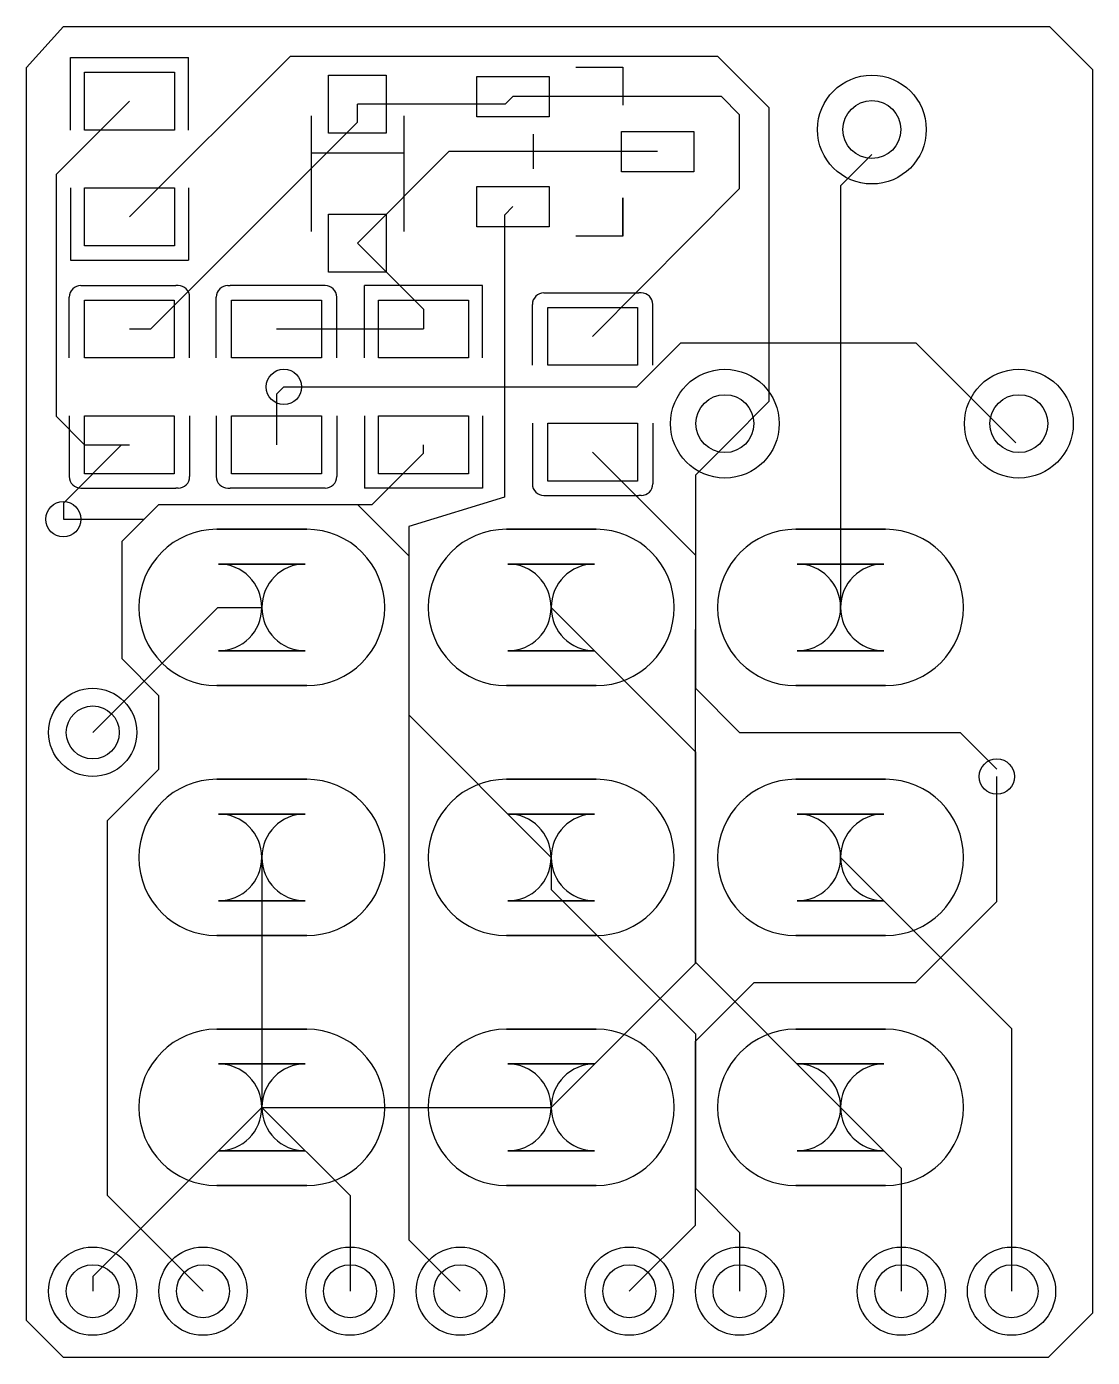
# Model space of a CAD drawing. Extents: x 230 to 955, y 1465 to 2370.
import ezdxf

# ---------------------------------------------------------------- set-up
doc = ezdxf.new("R2010")
doc.units = 9

msp = doc.modelspace()

# ---------------------------------------------------------------- linework, layer by layer
for points in [[(305, 2370), (925.8, 2370), (955, 2340.8), (955, 1495), (925, 1465), (255, 1465), (230, 1490), (230, 2342.2), (255, 2370), (305, 2370)], [(269.488, 2299.685), (269.488, 2339.055), (330.512, 2339.055), (330.512, 2299.685)], [(435.315, 2297.559), (435.315, 2336.929), (474.685, 2336.929), (474.685, 2297.559)], [(536.19, 2308.62), (536.19, 2336.18), (585.41, 2336.18), (585.41, 2308.62)], [(634.594, 2271.22), (634.594, 2298.78), (683.806, 2298.78), (683.806, 2271.22)], [(269.488, 2220.945), (269.488, 2260.315), (330.512, 2260.315), (330.512, 2220.945)], [(536.19, 2233.82), (536.19, 2261.38), (585.41, 2261.38), (585.41, 2233.82)], [(435.315, 2203.071), (435.315, 2242.441), (474.685, 2242.441), (474.685, 2203.071)], [(269.458, 2144.685), (269.458, 2184.055), (330.482, 2184.055), (330.482, 2144.685)], [(430.512, 2184.055), (430.512, 2144.685), (369.488, 2144.685), (369.488, 2184.055)], [(530.512, 2184.055), (530.512, 2144.685), (469.488, 2144.685), (469.488, 2184.055)], [(584.488, 2139.685), (584.488, 2179.055), (645.512, 2179.055), (645.512, 2139.685)], [(269.458, 2065.945), (269.458, 2105.315), (330.482, 2105.315), (330.482, 2065.945)], [(430.512, 2105.315), (430.512, 2065.945), (369.488, 2065.945), (369.488, 2105.315)], [(530.512, 2105.315), (530.512, 2065.945), (469.488, 2065.945), (469.488, 2105.315)], [(584.488, 2060.945), (584.488, 2100.315), (645.512, 2100.315), (645.512, 2060.945)], [(420.512, 2028.1495), (359.488, 2028.1495)], [(617.362, 2028.1495), (556.338, 2028.1495)], [(814.212, 2028.1495), (753.188, 2028.1495)], [(360.474, 2004.528), (419.528, 2004.528)], [(557.324, 2004.528), (616.379, 2004.528)], [(754.174, 2004.528), (813.229, 2004.528)], [(360.474, 1945.472), (419.528, 1945.472)], [(557.324, 1945.472), (616.379, 1945.472)], [(754.174, 1945.472), (813.229, 1945.472)], [(420.512, 1921.8505), (359.488, 1921.8505)], [(617.362, 1921.8505), (556.338, 1921.8505)], [(814.212, 1921.8505), (753.188, 1921.8505)], [(420.512, 1858.1495), (359.488, 1858.1495)], [(617.362, 1858.1495), (556.338, 1858.1495)], [(814.212, 1858.1495), (753.188, 1858.1495)], [(360.474, 1834.528), (419.528, 1834.528)], [(557.324, 1834.528), (616.379, 1834.528)], [(754.174, 1834.528), (813.229, 1834.528)], [(360.474, 1775.472), (419.528, 1775.472)], [(557.324, 1775.472), (616.379, 1775.472)], [(754.174, 1775.472), (813.229, 1775.472)], [(420.512, 1751.8505), (359.488, 1751.8505)], [(617.362, 1751.8505), (556.338, 1751.8505)], [(814.212, 1751.8505), (753.188, 1751.8505)], [(420.512, 1688.1495), (359.488, 1688.1495)], [(617.362, 1688.1495), (556.338, 1688.1495)], [(814.212, 1688.1495), (753.188, 1688.1495)], [(360.474, 1664.528), (419.528, 1664.528)], [(557.324, 1664.528), (616.379, 1664.528)], [(754.174, 1664.528), (813.229, 1664.528)], [(360.474, 1605.472), (419.528, 1605.472)], [(557.324, 1605.472), (616.379, 1605.472)], [(754.174, 1605.472), (813.229, 1605.472)], [(420.512, 1581.8505), (359.488, 1581.8505)], [(617.362, 1581.8505), (556.338, 1581.8505)], [(814.212, 1581.8505), (753.188, 1581.8505)]]:
    msp.add_lwpolyline(points, close=True)
for points in [[(259.844, 2299.685), (259.844, 2348.898)], [(259.844, 2348.898), (340.156, 2348.898)], [(300, 2240.6), (409.4, 2350), (700, 2350), (735, 2315), (735, 2115), (707, 2087)], [(340.156, 2299.685), (340.156, 2348.898)], [(603.5, 2342.48), (635.59, 2342.48), (635.59, 2316.5)], [(300, 2319.4), (250, 2269.4), (250, 2105), (269.4, 2085.6), (300, 2085.6)], [(300, 2164.399), (314.399, 2164.399), (455, 2305), (455, 2317.24)], [(560.801, 2322.4), (555.641, 2317.24), (455, 2317.24)], [(615, 2159.37), (715, 2260), (715, 2310), (702.6, 2322.4), (560.8, 2322.4)], [(423.504, 2309.37), (423.504, 2230.63)], [(486.496, 2309.37), (486.496, 2230.63)], [(574.57, 2296.81), (574.57, 2273.19)], [(486.496, 2283.828), (423.504, 2283.828)], [(659.199, 2285), (517.24, 2285), (455, 2222.76)], [(805, 2283), (783.7, 2261.7), (783.7, 1975)], [(259.844, 2260.315), (259.844, 2211.102)], [(340.156, 2260.315), (340.156, 2211.102)], [(635.59, 2253.5), (635.59, 2227.52), (635.59, 2253.5), (635.59, 2227.52), (603.5, 2227.52)], [(560.8, 2247.6), (555, 2241.8), (555, 2050), (490, 2030), (490, 1545), (525, 1510)], [(455, 2222.76), (500, 2177.76), (500, 2164.37)], [(259.844, 2211.101), (340.156, 2211.102)], [(266.901, 2193.899), (268.473, 2193.899)], [(268.473, 2193.899), (331.466, 2193.899)], [(333.039, 2193.899), (331.466, 2193.899)], [(366.93, 2193.898), (368.503, 2193.898)], [(431.497, 2193.899), (368.503, 2193.898)], [(432.281, 2193.899), (431.497, 2193.899)], [(433.069, 2193.899), (431.497, 2193.899)], [(540.156, 2193.899), (459.844, 2193.898)], [(459.844, 2144.685), (459.844, 2193.898)], [(540.156, 2144.685), (540.156, 2193.898)], [(259.025, 2144.685), (259.025, 2186.023)], [(340.915, 2144.685), (340.915, 2186.023)], [(359.055, 2144.685), (359.055, 2186.023)], [(440.945, 2144.685), (440.945, 2186.023)], [(581.931, 2188.899), (583.503, 2188.899)], [(583.503, 2188.899), (646.496, 2188.899)], [(648.069, 2188.899), (646.496, 2188.899)], [(574.055, 2139.685), (574.055, 2181.023)], [(655.945, 2139.685), (655.945, 2181.023)], [(400, 2164.37), (500, 2164.37)], [(405, 2125), (645, 2125), (675, 2155), (835, 2155), (903, 2087)], [(405, 2125), (400, 2120), (400, 2085.63)], [(259.025, 2105.315), (259.025, 2063.977)], [(340.915, 2105.315), (340.915, 2063.977)], [(359.055, 2105.315), (359.055, 2063.977)], [(440.945, 2105.315), (440.945, 2063.977)], [(459.844, 2105.315), (459.844, 2056.102)], [(540.156, 2105.315), (540.156, 2056.102)], [(574.055, 2100.315), (574.055, 2058.977)], [(655.945, 2100.315), (655.945, 2058.977)], [(294.628, 2085.63), (255, 2046.002), (255, 2035)], [(350, 1510), (285, 1575), (285, 1830), (320, 1865), (320, 1915), (295, 1940), (295, 2020), (320, 2045), (465, 2045), (500, 2080), (500, 2085.6)], [(707, 2087), (685, 2065), (685, 1960)], [(615, 2080.6), (685, 2010.6), (685, 1920), (715, 1890), (865, 1890), (890, 1865)], [(266.901, 2056.101), (268.473, 2056.101)], [(267.689, 2056.101), (268.473, 2056.101)], [(268.473, 2056.101), (331.467, 2056.102)], [(333.04, 2056.102), (331.467, 2056.102)], [(366.931, 2056.101), (368.504, 2056.101)], [(431.497, 2056.101), (368.504, 2056.101)], [(433.069, 2056.101), (431.497, 2056.101)], [(540.156, 2056.102), (459.844, 2056.102)], [(581.931, 2051.101), (583.503, 2051.101)], [(582.719, 2051.101), (583.503, 2051.101)], [(583.503, 2051.101), (646.497, 2051.102)], [(648.07, 2051.102), (646.497, 2051.102)], [(255, 2035), (310, 2035), (320, 2045), (455, 2045), (490, 2010), (490, 1901.9), (586.9, 1805)], [(275, 1890), (360, 1975), (390, 1975)], [(586.9, 1975), (685, 1876.9), (685, 1733.7), (783.7, 1635)], [(586.85, 1635), (685, 1733.15), (685, 1960)], [(640, 1510), (685, 1555), (685, 1680), (725, 1720), (835, 1720), (890, 1775), (890, 1860)], [(390, 1805), (390, 1635)], [(586.9, 1805), (586.9, 1783.1), (685, 1685), (685, 1580), (715, 1550), (715, 1510)], [(783.7, 1805), (900, 1688.7), (900, 1510)], [(390, 1635), (275, 1520), (275, 1510)], [(390, 1635), (450, 1575), (450, 1510)], [(390, 1635), (586.85, 1635)], [(783.7, 1635), (825, 1593.7), (825, 1510)]]:
    msp.add_lwpolyline(points)
for centre, radius in [((805, 2300), 37), ((805, 2300), 19.7), ((405, 2125), 12), ((705, 2100), 37), ((905, 2100), 37), ((705, 2100), 19.7), ((905, 2100), 19.7), ((255, 2035), 12), ((275, 1890), 30), ((275, 1890), 18), ((890, 1860), 12), ((275, 1510), 30), ((350, 1510), 30), ((450, 1510), 30), ((525, 1510), 30), ((640, 1510), 30), ((715, 1510), 30), ((825, 1510), 30), ((900, 1510), 30), ((275, 1510), 18), ((350, 1510), 18), ((450, 1510), 18), ((525, 1510), 18), ((640, 1510), 18), ((715, 1510), 18), ((825, 1510), 18), ((900, 1510), 18)]:
    msp.add_circle(centre, radius)
for centre, radius, start, end in [((266.901, 2186.023), 7.876, 90, 180), ((333.039, 2186.023), 7.876, 0, 90), ((366.93, 2186.023), 7.875, 90, 180), ((433.069, 2186.023), 7.876, 0, 90), ((581.931, 2181.023), 7.876, 90, 180), ((648.069, 2181.023), 7.876, 0, 90), ((266.901, 2063.977), 7.876, 180, 270), ((333.04, 2063.977), 7.875, 270, 0), ((366.931, 2063.977), 7.876, 180, 270), ((433.069, 2063.977), 7.876, 270, 0), ((581.931, 2058.977), 7.876, 180, 270), ((648.07, 2058.977), 7.875, 270, 0), ((359.488, 1975), 53.1495, 90, 270), ((420.512, 1975), 53.1495, 270, 90), ((556.338, 1975), 53.1495, 90, 270), ((617.362, 1975), 53.1495, 270, 90), ((753.188, 1975), 53.1495, 90, 270), ((814.212, 1975), 53.1495, 270, 90), ((360.474, 1975), 29.528, 270, 90), ((419.528, 1975), 29.528, 90, 270), ((557.324, 1975), 29.528, 270, 90), ((616.379, 1975), 29.528, 90, 270), ((754.174, 1975), 29.528, 270, 90), ((813.229, 1975), 29.528, 90, 270), ((359.488, 1805), 53.1495, 90, 270), ((420.512, 1805), 53.1495, 270, 90), ((556.338, 1805), 53.1495, 90, 270), ((617.362, 1805), 53.1495, 270, 90), ((753.188, 1805), 53.1495, 90, 270), ((814.212, 1805), 53.1495, 270, 90), ((360.474, 1805), 29.528, 270, 90), ((419.528, 1805), 29.528, 90, 270), ((557.324, 1805), 29.528, 270, 90), ((616.379, 1805), 29.528, 90, 270), ((754.174, 1805), 29.528, 270, 90), ((813.229, 1805), 29.528, 90, 270), ((359.488, 1635), 53.1495, 90, 270), ((420.512, 1635), 53.1495, 270, 90), ((556.338, 1635), 53.1495, 90, 270), ((617.362, 1635), 53.1495, 270, 90), ((753.188, 1635), 53.1495, 90, 270), ((814.212, 1635), 53.1495, 270, 90), ((360.474, 1635), 29.528, 270, 90), ((419.528, 1635), 29.528, 90, 270), ((557.324, 1635), 29.528, 270, 90), ((616.379, 1635), 29.528, 90, 270), ((754.174, 1635), 29.528, 270, 90), ((813.229, 1635), 29.528, 90, 270)]:
    msp.add_arc(centre, radius, start, end)

doc.saveas('drawing.dxf')
